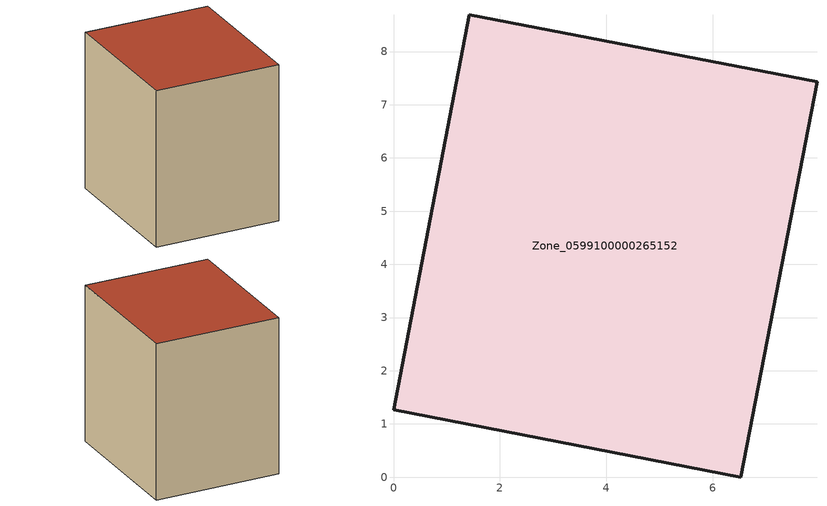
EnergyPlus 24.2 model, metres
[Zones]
Zone_0599100000265152
 floor ground (C_G): 0,1.27 1.42,8.69 7.96,7.43 6.53,0 z0
 wall outside (C_F): 1.42,8.69 0,1.27 6.53,0 7.96,7.43 1.42,8.69 z0:8.31
 roof outside (C_R): 6.53,0 7.96,7.43 1.42,8.69 0,1.27 z8.31
[BUILDING]
Pand.0599100000265152: North Axis=0; Terrain=City; Loads Convergence Tolerance Value=0.04; Temperature Convergence Tolerance Value=0.4; Solar Distribution=FullExterior; Maximum Number of Warmup Days=25; Minimum Number of Warmup Days=1
[Site:Location]
Rotterdam.The.Hague.AP_ZH_NLD Design_Conditions: Latitude=51.96; Longitude=4.45; Time Zone=1; Elevation=-4.5
[SITE:GROUNDTEMPERATURE:BUILDINGSURFACE]
18, 18, 18, 18, 18, 18, 18, 18, 18, 18, 18, 18
[MATERIAL] Thermal Absorptance=0.9; Solar Absorptance=0.7; Visible Absorptance=0.7
Name | Roughness | Thickness | Conductivity | Density | Specific Heat
G.TC.1946-1964 | MediumSmooth | 0.15 | 1 | 540 | 1210
F.TC.1946-1964 | Rough | 0.3 | 0.857143 | 1920 | 840
R.TC.1946-1964 | MediumRough | 0.2 | 0.235294 | 1500 | 1000
[CONSTRUCTION]
C_G: G.TC.1946-1964
C_F: F.TC.1946-1964
C_R: R.TC.1946-1964
[ZONE]
Zone_0599100000265152: Type=1; Multiplier=1; Ceiling Height=Autocalculate; Volume=Autocalculate; Floor Area=autocalculate; Part of Total Floor Area=Yes
[ZONEINFILTRATION:DESIGNFLOWRATE]
Infil_Zone_0599100000265152: Zone or ZoneList or Space or SpaceList=Zone_0599100000265152; Schedule=AlwaysOn; Design Flow Rate Calculation Method=Flow/Area; Flow Rate per Floor Area=0.003; Constant Term Coefficient=1; Temperature Term Coefficient=0; Velocity Term Coefficient=0; Velocity Squared Term Coefficient=0
[HVACTEMPLATE:ZONE:IDEALLOADSAIRSYSTEM]
Zone_0599100000265152: Maximum Heating Supply Air Temperature=50; Minimum Cooling Supply Air Temperature=13; Maximum Heating Supply Air Humidity Ratio=0.0156; Minimum Cooling Supply Air Humidity Ratio=0.0077; Heating Limit=NoLimit; Cooling Limit=NoLimit; Dehumidification Control Type=ConstantSensibleHeatRatio; Cooling Sensible Heat Ratio=0.7; Dehumidification Setpoint=60; Humidification Control Type=None; Humidification Setpoint=30; Outdoor Air Method=None; Outdoor Air Flow Rate per Person=0.00944; Outdoor Air Flow Rate per Zone Floor Area=0; Outdoor Air Flow Rate per Zone=0; Demand Controlled Ventilation Type=None; Outdoor Air Economizer Type=NoEconomizer; Heat Recovery Type=None; Sensible Heat Recovery Effectiveness=0.7; Latent Heat Recovery Effectiveness=0.65
[ZONECONTROL:THERMOSTAT]
ThermostatControl_Zone_0599100000265152: Zone or ZoneList=Zone_0599100000265152; Control Type Schedule=DualSetpointControlType; Control 1=Thermostat_Zone_0599100000265152; Temperature Difference Between Cutout And Setpoint=0
[THERMOSTATSETPOINT:DUALSETPOINT]
Thermostat_Zone_0599100000265152: Heating Setpoint Temperature Schedule=HeatingSetpoint_Zone_0599100000265152; Cooling Setpoint Temperature Schedule=CoolingSetpoint_Zone_0599100000265152
[SCHEDULE:COMPACT]
HeatingSetpoint_Zone_0599100000265152: Through: 12/31, For: AllDays, Until: 24:00, 21
CoolingSetpoint_Zone_0599100000265152: Through: 12/31, For: AllDays, Until: 24:00, 24
DualSetpointControlType: Through: 12/31, For: AllDays, Until: 24:00, 4
AlwaysOn: Through: 12/31, For: AllDays, Until: 24:00, 1
